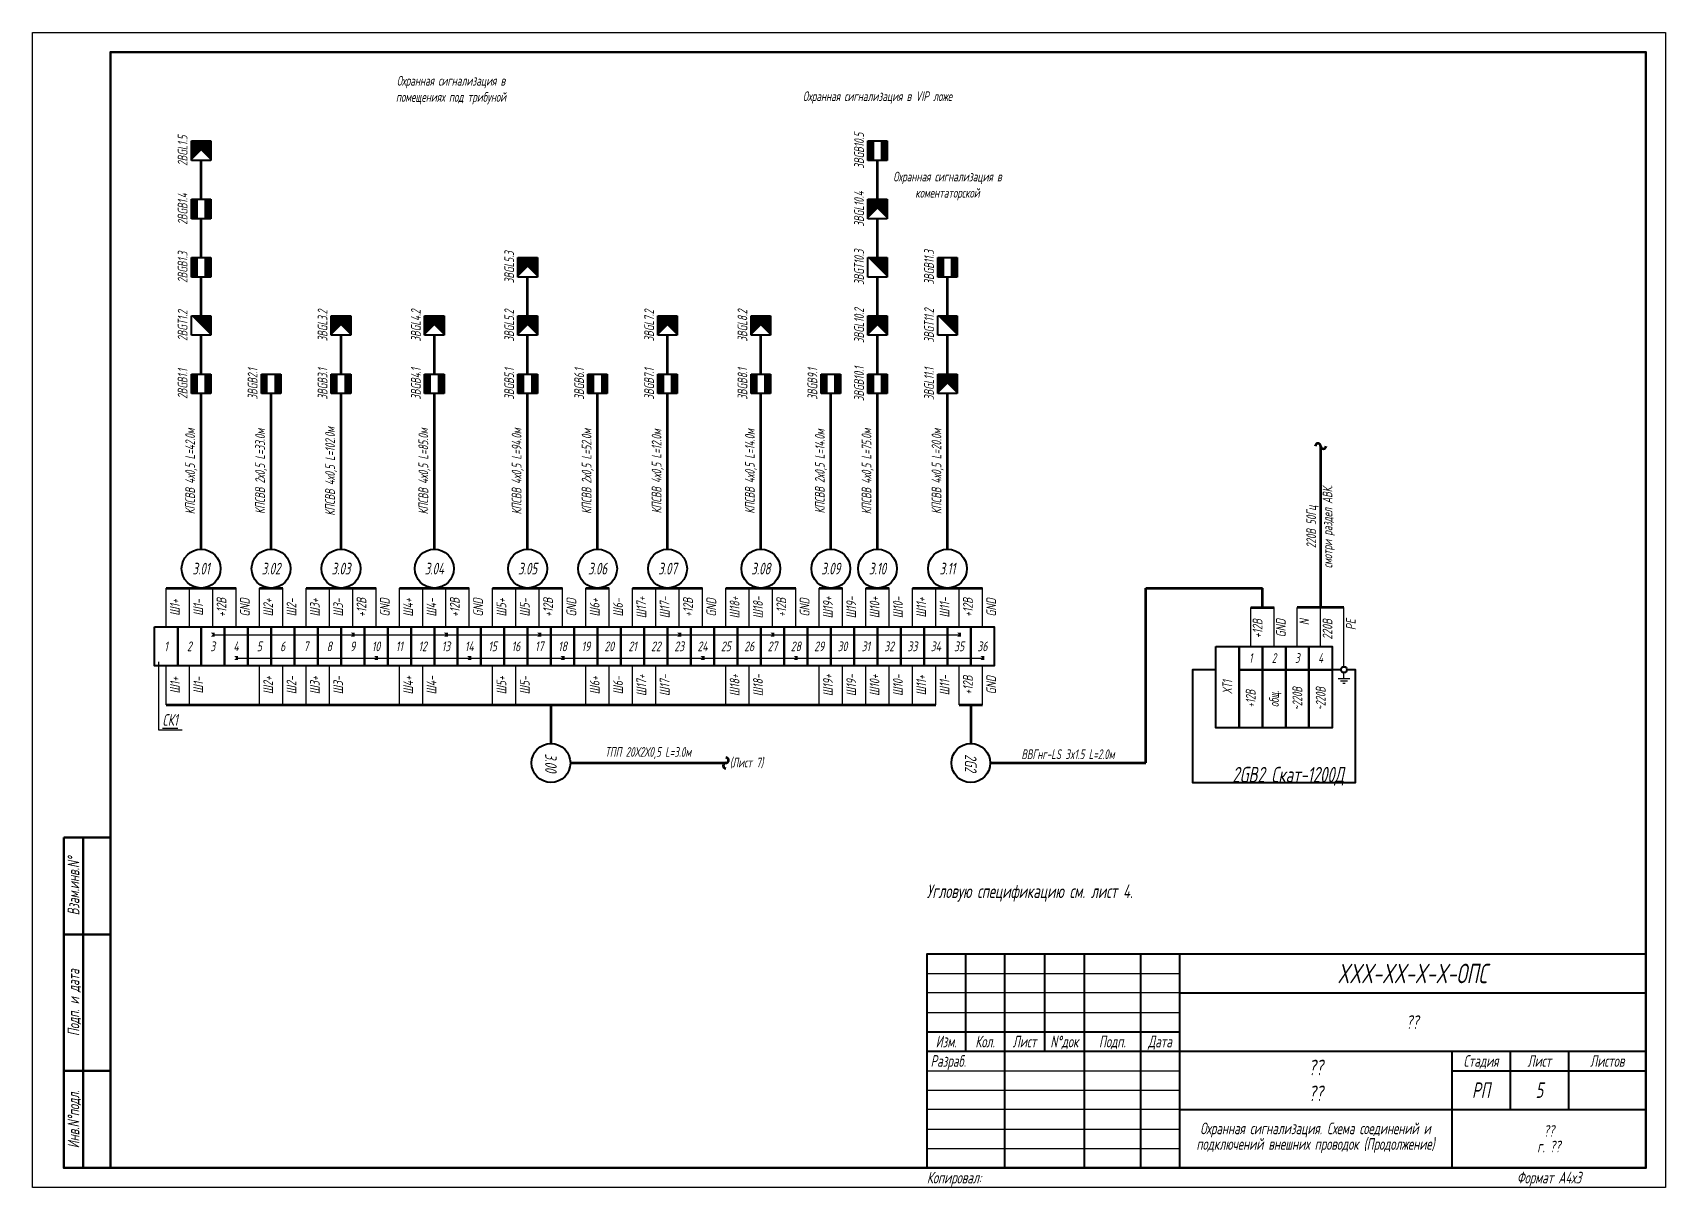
# Model space of a CAD drawing. Extents: x 0 to 1720, y -2086 to 3873.
# Drawn here: x 0 to 420, y 2384 to 2681 of the extents above; entities that cross this region are included whole.
import ezdxf
from ezdxf.enums import TextEntityAlignment as Align

# ---------------------------------------------------------------- set-up
doc = ezdxf.new("R2010")
doc.units = 0
doc.layers.add('EL_DEVICE', color=1, linetype='Continuous', lineweight=40)
doc.layers.add('EL_KABLE', color=9, linetype='Continuous', lineweight=60)
for name, color, linetype in [('EL_WIRES', 3, 'Continuous'), ('FORMAT', 134, 'Continuous'), ('TEXT', 4, 'Continuous'), ('WINOSKA', 251, 'Continuous')]:
    doc.layers.add(name, color=color, linetype=linetype)
doc.styles.add('R2_5', font='romant.shx', dxfattribs={"width": 0.65, "oblique": 12, "height": 2.5})

# ---------------------------------------------------------------- blocks, each defined once
blk = doc.blocks.new('CABLE_MARK')
at = {"layer": 'EL_DEVICE'}
blk.add_circle((0, 5), 5, dxfattribs=at)
at = {"layer": 'EL_KABLE'}
blk.add_line((0, 10), (0, 50), dxfattribs=at)
blk = doc.blocks.new('OS_DAT_BGB')
at = {"layer": 'EL_DEVICE'}
for p, q in [((-2.5, 2.5), (2.5, 2.5)), ((-2.5, -2.5), (-2.5, 2.5)), ((2.5, 2.5), (2.5, -2.5)), ((2.5, -2.5), (-2.5, -2.5))]:
    blk.add_line(p, q, dxfattribs=at)
for points in [[(-1.67, 2.5, 1.67, 1.67, 0), (-1.67, -2.5, 1.67, 1.67, 0)], [(1.67, 2.5, 1.67, 1.67, 0), (1.67, -2.5, 1.67, 1.67, 0)]]:
    blk.add_lwpolyline(points, format="xyseb", dxfattribs=at)
blk = doc.blocks.new('OS_DAT_BGT')
at = {"layer": 'EL_DEVICE'}
for p, q in [((-2.5, 2.5), (2.5, 2.5)), ((-2.5, -2.5), (-2.5, 2.5)), ((2.5, 2.5), (2.5, -2.5)), ((2.5, -2.5), (-2.5, -2.5))]:
    blk.add_line(p, q, dxfattribs=at)
blk.add_lwpolyline([(2.5, 2.5, 0, 7.07, 0), (0, 0, 7.07, 7.07, 0)], format="xyseb", dxfattribs=at)
blk = doc.blocks.new('OS_DAT_BGL')
at = {"layer": 'EL_DEVICE'}
for p, q in [((-2.5, 2.5), (2.5, 2.5)), ((-2.5, -2.5), (-2.5, 2.5)), ((2.5, 2.5), (2.5, -2.5)), ((2.5, -2.5), (-2.5, -2.5))]:
    blk.add_line(p, q, dxfattribs=at)
for points in [[(-2.5, 2.5, 0, 7.07, 0), (0, 0, 7.07, 7.07, 0)], [(2.5, 2.5, 0, 7.07, 0), (0, 0, 7.07, 7.07, 0)]]:
    blk.add_lwpolyline(points, format="xyseb", dxfattribs=at)
blk = doc.blocks.new('Break')
for centre, start, end in [((-0.7, 0), 0, 180), ((0.7, 0), 180, 0)]:
    blk.add_arc(centre, 0.7, start, end)

msp = doc.modelspace()

# ---------------------------------------------------------------- linework, layer by layer
at = {"layer": 'EL_DEVICE'}
for points in [[(31.33, 2528.15), (37.33, 2528.15), (37.33, 2518.15), (31.33, 2518.15)], [(37.33, 2528.15), (43.33, 2528.15), (43.33, 2518.15), (37.33, 2518.15)], [(43.33, 2528.15), (49.33, 2528.15), (49.33, 2518.15), (43.33, 2518.15)], [(49.33, 2528.15), (55.33, 2528.15), (55.33, 2518.15), (49.33, 2518.15)], [(55.33, 2528.15), (61.33, 2528.15), (61.33, 2518.15), (55.33, 2518.15)], [(61.33, 2528.15), (67.33, 2528.15), (67.33, 2518.15), (61.33, 2518.15)], [(67.33, 2528.15), (73.33, 2528.15), (73.33, 2518.15), (67.33, 2518.15)], [(73.33, 2528.15), (79.33, 2528.15), (79.33, 2518.15), (73.33, 2518.15)], [(79.33, 2528.15), (85.33, 2528.15), (85.33, 2518.15), (79.33, 2518.15)], [(85.33, 2528.15), (91.33, 2528.15), (91.33, 2518.15), (85.33, 2518.15)], [(91.33, 2528.15), (97.33, 2528.15), (97.33, 2518.15), (91.33, 2518.15)], [(97.33, 2528.15), (103.33, 2528.15), (103.33, 2518.15), (97.33, 2518.15)], [(103.33, 2528.15), (109.33, 2528.15), (109.33, 2518.15), (103.33, 2518.15)], [(109.33, 2528.15), (115.33, 2528.15), (115.33, 2518.15), (109.33, 2518.15)], [(115.33, 2528.15), (121.33, 2528.15), (121.33, 2518.15), (115.33, 2518.15)], [(121.33, 2528.15), (127.33, 2528.15), (127.33, 2518.15), (121.33, 2518.15)], [(127.33, 2528.15), (133.33, 2528.15), (133.33, 2518.15), (127.33, 2518.15)], [(133.33, 2528.15), (139.33, 2528.15), (139.33, 2518.15), (133.33, 2518.15)], [(139.33, 2528.15), (145.33, 2528.15), (145.33, 2518.15), (139.33, 2518.15)], [(145.33, 2528.15), (151.33, 2528.15), (151.33, 2518.15), (145.33, 2518.15)], [(151.33, 2528.15), (157.33, 2528.15), (157.33, 2518.15), (151.33, 2518.15)], [(157.33, 2528.15), (163.33, 2528.15), (163.33, 2518.15), (157.33, 2518.15)], [(163.33, 2528.15), (169.33, 2528.15), (169.33, 2518.15), (163.33, 2518.15)], [(169.33, 2528.15), (175.33, 2528.15), (175.33, 2518.15), (169.33, 2518.15)], [(175.33, 2528.15), (181.33, 2528.15), (181.33, 2518.15), (175.33, 2518.15)], [(181.33, 2528.15), (187.33, 2528.15), (187.33, 2518.15), (181.33, 2518.15)], [(187.33, 2528.15), (193.33, 2528.15), (193.33, 2518.15), (187.33, 2518.15)], [(193.33, 2528.15), (199.33, 2528.15), (199.33, 2518.15), (193.33, 2518.15)], [(199.33, 2528.15), (205.33, 2528.15), (205.33, 2518.15), (199.33, 2518.15)], [(205.33, 2528.15), (211.33, 2528.15), (211.33, 2518.15), (205.33, 2518.15)], [(211.33, 2528.15), (217.33, 2528.15), (217.33, 2518.15), (211.33, 2518.15)], [(217.33, 2528.15), (223.33, 2528.15), (223.33, 2518.15), (217.33, 2518.15)], [(223.33, 2528.15), (229.33, 2528.15), (229.33, 2518.15), (223.33, 2518.15)], [(229.33, 2528.15), (235.33, 2528.15), (235.33, 2518.15), (229.33, 2518.15)], [(235.33, 2528.15), (241.33, 2528.15), (241.33, 2518.15), (235.33, 2518.15)], [(241.33, 2528.15), (247.33, 2528.15), (247.33, 2518.15), (241.33, 2518.15)], [(304.33, 2523.15), (310.33, 2523.15), (310.33, 2502.15), (304.33, 2502.15)], [(310.33, 2523.15), (316.33, 2523.15), (316.33, 2517.15), (310.33, 2517.15)], [(316.33, 2523.15), (322.33, 2523.15), (322.33, 2517.15), (316.33, 2517.15)], [(322.33, 2523.15), (328.33, 2523.15), (328.33, 2517.15), (322.33, 2517.15)], [(328.33, 2523.15), (334.33, 2523.15), (334.33, 2517.15), (328.33, 2517.15)], [(310.33, 2517.15), (316.33, 2517.15), (316.33, 2502.15), (310.33, 2502.15)], [(316.33, 2517.15), (322.33, 2517.15), (322.33, 2502.15), (316.33, 2502.15)], [(322.33, 2517.15), (328.33, 2517.15), (328.33, 2502.15), (322.33, 2502.15)], [(328.33, 2517.15), (334.33, 2517.15), (334.33, 2502.15), (328.33, 2502.15)]]:
    msp.add_lwpolyline(points, close=True, dxfattribs=at)
for points in [[(304.33, 2517.15), (298.33, 2517.15), (298.33, 2488.15), (340.33, 2488.15), (340.33, 2517.15), (338.08, 2517.15)], [(336.58, 2517.15), (334.33, 2517.15)]]:
    msp.add_lwpolyline(points, dxfattribs=at)
msp.add_circle((337.33, 2517.15), 0.75, dxfattribs=at)
at = {"layer": 'EL_KABLE'}
for p, q in [((43.33, 2638.15), (43.33, 2648.15)), ((217.33, 2638.15), (217.33, 2648.15)), ((43.33, 2623.15), (43.33, 2633.15)), ((217.33, 2623.15), (217.33, 2633.15)), ((43.33, 2608.15), (43.33, 2618.15)), ((127.33, 2608.15), (127.33, 2618.15)), ((217.33, 2608.15), (217.33, 2618.15)), ((235.33, 2608.15), (235.33, 2618.15)), ((43.33, 2593.15), (43.33, 2603.15)), ((79.33, 2593.15), (79.33, 2603.15)), ((103.33, 2593.15), (103.33, 2603.15)), ((127.33, 2593.15), (127.33, 2603.15)), ((163.33, 2593.15), (163.33, 2603.15)), ((187.33, 2593.15), (187.33, 2603.15)), ((217.33, 2593.15), (217.33, 2603.15)), ((235.33, 2593.15), (235.33, 2603.15)), ((331.33, 2574.65), (331.33, 2533.15)), ((34.33, 2538.15), (52.33, 2538.15)), ((58.33, 2538.15), (64.33, 2538.15)), ((70.33, 2538.15), (88.33, 2538.15)), ((94.33, 2538.15), (112.33, 2538.15)), ((118.33, 2538.15), (136.33, 2538.15)), ((142.33, 2538.15), (148.33, 2538.15)), ((154.33, 2538.15), (172.33, 2538.15)), ((178.33, 2538.15), (196.33, 2538.15)), ((202.33, 2538.15), (208.33, 2538.15)), ((214.33, 2538.15), (220.33, 2538.15)), ((226.33, 2538.15), (244.33, 2538.15)), ((286.33, 2493.15), (286.33, 2538.15)), ((286.33, 2538.15), (316.33, 2538.15)), ((316.33, 2533.15), (316.33, 2538.15)), ((313.33, 2533.15), (319.33, 2533.15)), ((337.33, 2533.15), (325.33, 2533.15)), ((34.33, 2508.15), (232.33, 2508.15)), ((133.33, 2508.15), (133.33, 2498.15)), ((238.33, 2508.15), (244.33, 2508.15)), ((241.33, 2508.15), (241.33, 2498.15))]:
    msp.add_line(p, q, dxfattribs=at)
at = {"layer": 'EL_WIRES'}
for p, q in [((34.33, 2528.15), (34.33, 2538.15)), ((40.33, 2528.15), (40.33, 2538.15)), ((46.33, 2528.15), (46.33, 2538.15)), ((52.33, 2528.15), (52.33, 2538.15)), ((58.33, 2528.15), (58.33, 2538.15)), ((64.33, 2528.15), (64.33, 2538.15)), ((70.33, 2528.15), (70.33, 2538.15)), ((76.33, 2528.15), (76.33, 2538.15)), ((82.33, 2528.15), (82.33, 2538.15)), ((88.33, 2528.15), (88.33, 2538.15)), ((94.33, 2528.15), (94.33, 2538.15)), ((100.33, 2528.15), (100.33, 2538.15)), ((106.33, 2528.15), (106.33, 2538.15)), ((112.33, 2528.15), (112.33, 2538.15)), ((118.33, 2528.15), (118.33, 2538.15)), ((124.33, 2528.15), (124.33, 2538.15)), ((130.33, 2528.15), (130.33, 2538.15)), ((136.33, 2528.15), (136.33, 2538.15)), ((142.33, 2528.15), (142.33, 2538.15)), ((148.33, 2528.15), (148.33, 2538.15)), ((154.33, 2528.15), (154.33, 2538.15)), ((160.33, 2528.15), (160.33, 2538.15)), ((166.33, 2528.15), (166.33, 2538.15)), ((172.33, 2528.15), (172.33, 2538.15)), ((178.33, 2528.15), (178.33, 2538.15)), ((184.33, 2528.15), (184.33, 2538.15)), ((190.33, 2528.15), (190.33, 2538.15)), ((196.33, 2528.15), (196.33, 2538.15)), ((202.33, 2528.15), (202.33, 2538.15)), ((208.33, 2528.15), (208.33, 2538.15)), ((214.33, 2528.15), (214.33, 2538.15)), ((220.33, 2528.15), (220.33, 2538.15)), ((226.33, 2528.15), (226.33, 2538.15)), ((232.33, 2528.15), (232.33, 2538.15)), ((238.33, 2528.15), (238.33, 2538.15)), ((244.33, 2528.15), (244.33, 2538.15)), ((313.33, 2523.15), (313.33, 2533.15)), ((319.33, 2523.15), (319.33, 2533.15)), ((325.33, 2523.15), (325.33, 2533.15)), ((331.33, 2523.15), (331.33, 2533.15)), ((337.33, 2517.9), (337.33, 2533.15)), ((46.33, 2526.15), (238.33, 2526.15)), ((52.33, 2520.15), (244.33, 2520.15)), ((34.33, 2508.15), (34.33, 2518.15)), ((40.33, 2508.15), (40.33, 2518.15)), ((58.33, 2508.15), (58.33, 2518.15)), ((64.33, 2508.15), (64.33, 2518.15)), ((70.33, 2508.15), (70.33, 2518.15)), ((76.33, 2508.15), (76.33, 2518.15)), ((94.33, 2508.15), (94.33, 2518.15)), ((100.33, 2508.15), (100.33, 2518.15)), ((118.33, 2508.15), (118.33, 2518.15)), ((124.33, 2508.15), (124.33, 2518.15)), ((142.33, 2508.15), (142.33, 2518.15)), ((148.33, 2508.15), (148.33, 2518.15)), ((154.33, 2508.15), (154.33, 2518.15)), ((160.33, 2508.15), (160.33, 2518.15)), ((178.33, 2508.15), (178.33, 2518.15)), ((184.33, 2508.15), (184.33, 2518.15)), ((202.33, 2508.15), (202.33, 2518.15)), ((208.33, 2508.15), (208.33, 2518.15)), ((214.33, 2508.15), (214.33, 2518.15)), ((220.33, 2508.15), (220.33, 2518.15)), ((226.33, 2508.15), (226.33, 2518.15)), ((232.33, 2508.15), (232.33, 2518.15)), ((238.33, 2508.15), (238.33, 2518.15)), ((244.33, 2508.15), (244.33, 2518.15))]:
    msp.add_line(p, q, dxfattribs=at)
for points in [[(45.83, 2526.15, 1, 1, 0), (46.83, 2526.15, 1, 1, 0)], [(81.83, 2526.15, 1, 1, 0), (82.83, 2526.15, 1, 1, 0)], [(105.83, 2526.15, 1, 1, 0), (106.83, 2526.15, 1, 1, 0)], [(129.83, 2526.15, 1, 1, 0), (130.83, 2526.15, 1, 1, 0)], [(165.83, 2526.15, 1, 1, 0), (166.83, 2526.15, 1, 1, 0)], [(189.83, 2526.15, 1, 1, 0), (190.83, 2526.15, 1, 1, 0)], [(237.83, 2526.15, 1, 1, 0), (238.83, 2526.15, 1, 1, 0)], [(51.83, 2520.15, 1, 1, 0), (52.83, 2520.15, 1, 1, 0)], [(87.83, 2520.15, 1, 1, 0), (88.83, 2520.15, 1, 1, 0)], [(111.83, 2520.15, 1, 1, 0), (112.83, 2520.15, 1, 1, 0)], [(135.83, 2520.15, 1, 1, 0), (136.83, 2520.15, 1, 1, 0)], [(171.83, 2520.15, 1, 1, 0), (172.83, 2520.15, 1, 1, 0)], [(195.83, 2520.15, 1, 1, 0), (196.83, 2520.15, 1, 1, 0)], [(243.83, 2520.15, 1, 1, 0), (244.83, 2520.15, 1, 1, 0)]]:
    msp.add_lwpolyline(points, format="xyseb", close=True, dxfattribs=at)
at = {"layer": 'FORMAT', "lineweight": 50}
for p, q in [((13, 2474), (13, 2389)), ((20, 2449), (8, 2449)), ((20, 2414), (8, 2414))]:
    msp.add_line(p, q, dxfattribs=at)
at = {"layer": 'FORMAT', "lineweight": 40}
for p, q in [((240, 2444), (240, 2419)), ((250, 2444), (250, 2389)), ((260.31, 2444), (260.31, 2419)), ((270.5, 2444), (270.5, 2389)), ((285, 2444), (285, 2389)), ((295, 2444), (295, 2389)), ((295, 2434), (415, 2434)), ((230, 2424), (295, 2424)), ((230, 2419), (415, 2419)), ((365.08, 2419), (365.08, 2389)), ((380.08, 2419), (380.08, 2404)), ((395.08, 2419), (395.08, 2404)), ((365.08, 2414), (415, 2414)), ((295, 2404), (415, 2404))]:
    msp.add_line(p, q, dxfattribs=at)
at = {"layer": 'FORMAT', "lineweight": -3}
for p, q in [((230, 2439), (295, 2439)), ((295, 2434), (230, 2434)), ((230, 2429), (295, 2429)), ((230, 2414), (295, 2414)), ((230, 2409), (295, 2409)), ((295, 2404), (230, 2404)), ((230, 2399), (295, 2399)), ((230, 2394), (295, 2394))]:
    msp.add_line(p, q, dxfattribs=at)
at = {"layer": 'FORMAT'}
msp.add_lwpolyline([(0, 2681), (420, 2681), (420, 2384), (0, 2384)], close=True, dxfattribs=at)
at = {"layer": 'FORMAT', "lineweight": 50}
for points in [[(20, 2389), (20, 2676), (415, 2676), (415, 2389)], [(8, 2474), (20, 2474), (20, 2389), (8, 2389)]]:
    msp.add_lwpolyline(points, close=True, dxfattribs=at)
at = {"layer": 'FORMAT', "lineweight": 40}
msp.add_lwpolyline([(230, 2389), (415, 2389), (415, 2444), (230, 2444)], close=True, dxfattribs=at)
at = {"layer": 'TEXT'}
for p, q in [((337.33, 2514.91), (337.33, 2516.4)), ((335.83, 2514.91), (338.83, 2514.91)), ((336.44, 2514.3), (338.23, 2514.3)), ((337.05, 2513.68), (337.61, 2513.68))]:
    msp.add_line(p, q, dxfattribs=at)
at = {"layer": 'WINOSKA'}
for p, q in [((32.41, 2519.15), (32.41, 2501.72)), ((32.41, 2501.72), (38.42, 2501.72))]:
    msp.add_line(p, q, dxfattribs=at)

# ---------------------------------------------------------------- block references
for name, p in [('OS_DAT_BGL', (43.33, 2650.65)), ('OS_DAT_BGB', (217.33, 2650.65)), ('OS_DAT_BGB', (43.33, 2635.65)), ('OS_DAT_BGL', (217.33, 2635.65)), ('OS_DAT_BGL', (127.33, 2620.65)), ('OS_DAT_BGT', (217.33, 2620.65)), ('OS_DAT_BGB', (43.33, 2620.65)), ('OS_DAT_BGB', (235.33, 2620.65)), ('OS_DAT_BGT', (43.33, 2605.65)), ('OS_DAT_BGL', (79.33, 2605.65)), ('OS_DAT_BGL', (103.33, 2605.65)), ('OS_DAT_BGL', (127.33, 2605.65)), ('OS_DAT_BGL', (163.33, 2605.65)), ('OS_DAT_BGL', (187.33, 2605.65)), ('OS_DAT_BGL', (217.33, 2605.65)), ('OS_DAT_BGT', (235.33, 2605.65)), ('OS_DAT_BGL', (235.33, 2590.65)), ('OS_DAT_BGB', (43.33, 2590.65)), ('OS_DAT_BGB', (61.33, 2590.65)), ('OS_DAT_BGB', (79.33, 2590.65)), ('OS_DAT_BGB', (103.33, 2590.65)), ('OS_DAT_BGB', (127.33, 2590.65)), ('OS_DAT_BGB', (145.33, 2590.65)), ('OS_DAT_BGB', (163.33, 2590.65)), ('OS_DAT_BGB', (187.33, 2590.65)), ('OS_DAT_BGB', (205.33, 2590.65)), ('OS_DAT_BGB', (217.33, 2590.65)), ('CABLE_MARK', (43.33, 2538.15)), ('CABLE_MARK', (61.33, 2538.15)), ('CABLE_MARK', (79.33, 2538.15)), ('CABLE_MARK', (103.33, 2538.15)), ('CABLE_MARK', (127.33, 2538.15)), ('CABLE_MARK', (145.33, 2538.15)), ('CABLE_MARK', (163.33, 2538.15)), ('CABLE_MARK', (187.33, 2538.15)), ('CABLE_MARK', (205.33, 2538.15)), ('CABLE_MARK', (217.33, 2538.15)), ('CABLE_MARK', (235.33, 2538.15))]:
    msp.add_blockref(name, p)
at = {"rotation": 270}
for p in [(128.33, 2493.15), (236.33, 2493.15)]:
    msp.add_blockref('CABLE_MARK', p, dxfattribs=at)
at = {"layer": 'EL_KABLE'}
msp.add_blockref('Break', (331.33, 2574.65), dxfattribs=at)
at = {"layer": 'EL_KABLE', "rotation": 270}
msp.add_blockref('Break', (178.33, 2493.15), dxfattribs=at)

# ---------------------------------------------------------------- texts
at = {"layer": 'FORMAT', "style": 'R2_5', "oblique": 12, "width": 0.65}
for s, p in [('Изм.', (235, 2420)), ('Кол.', (245, 2420)), ('Лист', (255.16, 2420)), ('N%%dдок', (265.41, 2420)), ('Подп.', (277.75, 2420)), ('Дата', (290, 2420))]:
    msp.add_text(s, height=3, dxfattribs=at).set_placement(p, align=Align.CENTER)
msp.add_text('Разраб.', height=3, dxfattribs=at).set_placement((231, 2415))
at = {"layer": 'FORMAT', "style": 'R2_5', "width": 0.65}
for s, height, oblique, p in [('Стадия', 3, 12, (372.58, 2416.5)), ('Лист', 3, 12, (387.58, 2416.5)), ('Листов', 3, 12, (405.04, 2416.5)), ('РП', 4, 12, (372.58, 2409)), ('Формат А4х3', 3, 15, (390.04, 2386.5))]:
    msp.add_text(s, height=height, dxfattribs=dict(at, oblique=oblique)).set_placement(p, align=Align.MIDDLE_CENTER)
at = {"layer": 'FORMAT', "style": 'R2_5', "oblique": 15, "width": 0.65}
msp.add_text('Копировал:', height=3, dxfattribs=at).set_placement((230, 2386.5), align=Align.MIDDLE_LEFT)
at = {"layer": 'FORMAT', "insert": (390.04, 2396.5), "char_height": 3, "width": 48.2605, "attachment_point": 5, "line_spacing_factor": 0.8, "style": 'R2_5'}
msp.add_mtext('??\\Pг. ??', dxfattribs=at)
at = {"layer": 'TEXT', "style": 'R2_5', "oblique": 12, "width": 0.7}
for s, p in [('Ш1+', (35.33, 2533.15)), ('Ш1-', (41.33, 2533.15)), ('+12В', (47.33, 2533.15)), ('GND', (53.33, 2533.15)), ('Ш2+', (59.33, 2533.15)), ('Ш2-', (65.33, 2533.15)), ('Ш3+', (71.33, 2533.15)), ('Ш3-', (77.33, 2533.15)), ('+12В', (83.33, 2533.15)), ('GND', (89.33, 2533.15)), ('Ш4+', (95.33, 2533.15)), ('Ш4-', (101.33, 2533.15)), ('+12В', (107.33, 2533.15)), ('GND', (113.33, 2533.15)), ('Ш5+', (119.33, 2533.15)), ('Ш5-', (125.33, 2533.15)), ('+12В', (131.33, 2533.15)), ('GND', (137.33, 2533.15)), ('Ш6+', (143.33, 2533.15)), ('Ш6-', (149.33, 2533.15)), ('Ш17+', (155.33, 2533.15)), ('Ш17-', (161.33, 2533.15)), ('+12В', (167.33, 2533.15)), ('GND', (173.33, 2533.15)), ('Ш18+', (179.33, 2533.15)), ('Ш18-', (185.33, 2533.15)), ('+12В', (191.33, 2533.15)), ('GND', (197.33, 2533.15)), ('Ш19+', (203.33, 2533.15)), ('Ш19-', (209.33, 2533.15)), ('Ш10+', (215.33, 2533.15)), ('Ш10-', (221.33, 2533.15)), ('Ш11+', (227.33, 2533.15)), ('Ш11-', (233.33, 2533.15)), ('+12В', (239.33, 2533.15)), ('GND', (245.33, 2533.15)), ('Ш17+', (155.33, 2513.15)), ('Ш17-', (161.33, 2513.15)), ('Ш18+', (179.33, 2513.15)), ('Ш18-', (185.33, 2513.15)), ('Ш19+', (203.33, 2513.15)), ('Ш19-', (209.33, 2513.15)), ('Ш10+', (215.33, 2513.15)), ('Ш10-', (221.33, 2513.15)), ('Ш11+', (227.33, 2513.15)), ('Ш11-', (233.33, 2513.15)), ('+12В', (239.33, 2513.15)), ('Ш1+', (35.33, 2513.15)), ('Ш1-', (41.33, 2513.15)), ('Ш2+', (59.33, 2513.15)), ('Ш2-', (65.33, 2513.15)), ('Ш3+', (71.33, 2513.15)), ('Ш3-', (77.33, 2513.15)), ('Ш4+', (95.33, 2513.15)), ('Ш4-', (101.33, 2513.15)), ('Ш5+', (119.33, 2513.15)), ('Ш5-', (125.33, 2513.15)), ('Ш6+', (143.33, 2513.15)), ('Ш6-', (149.33, 2513.15)), ('GND', (245.33, 2513.15))]:
    msp.add_text(s, height=2.5, rotation=90, dxfattribs=at).set_placement(p, align=Align.TOP_CENTER)
for s, p in [('+12В', (313.85, 2530.15)), ('GND', (319.85, 2530.15)), ('N', (325.85, 2530.15)), ('220В', (331.85, 2530.15)), ('PE', (337.85, 2530.15))]:
    msp.add_text(s, height=2.5, rotation=90, dxfattribs=at).set_placement(p, align=Align.TOP_RIGHT)
at = {"layer": 'TEXT', "style": 'R2_5', "oblique": 12}
for s, height, width, p in [('1', 2.5, 0.7, (34.33, 2523.15)), ('2', 2.5, 0.7, (40.33, 2523.15)), ('3', 2.5, 0.7, (46.33, 2523.15)), ('4', 2.5, 0.7, (52.33, 2523.15)), ('5', 2.5, 0.7, (58.33, 2523.15)), ('6', 2.5, 0.7, (64.33, 2523.15)), ('7', 2.5, 0.7, (70.33, 2523.15)), ('8', 2.5, 0.7, (76.33, 2523.15)), ('9', 2.5, 0.7, (82.33, 2523.15)), ('10', 2.5, 0.7, (88.33, 2523.15)), ('11', 2.5, 0.7, (94.33, 2523.15)), ('12', 2.5, 0.7, (100.33, 2523.15)), ('13', 2.5, 0.7, (106.33, 2523.15)), ('14', 2.5, 0.7, (112.33, 2523.15)), ('15', 2.5, 0.7, (118.33, 2523.15)), ('16', 2.5, 0.7, (124.33, 2523.15)), ('17', 2.5, 0.7, (130.33, 2523.15)), ('18', 2.5, 0.7, (136.33, 2523.15)), ('19', 2.5, 0.7, (142.33, 2523.15)), ('20', 2.5, 0.7, (148.33, 2523.15)), ('21', 2.5, 0.7, (154.33, 2523.15)), ('22', 2.5, 0.7, (160.33, 2523.15)), ('23', 2.5, 0.7, (166.33, 2523.15)), ('24', 2.5, 0.7, (172.33, 2523.15)), ('25', 2.5, 0.7, (178.33, 2523.15)), ('26', 2.5, 0.7, (184.33, 2523.15)), ('27', 2.5, 0.7, (190.33, 2523.15)), ('28', 2.5, 0.7, (196.33, 2523.15)), ('29', 2.5, 0.7, (202.33, 2523.15)), ('30', 2.5, 0.7, (208.33, 2523.15)), ('31', 2.5, 0.7, (214.33, 2523.15)), ('32', 2.5, 0.7, (220.33, 2523.15)), ('33', 2.5, 0.7, (226.33, 2523.15)), ('34', 2.5, 0.7, (232.33, 2523.15)), ('35', 2.5, 0.7, (238.33, 2523.15)), ('36', 2.5, 0.7, (244.33, 2523.15)), ('1', 2.5, 0.65, (313.33, 2520.15)), ('2', 2.5, 0.65, (319.33, 2520.15)), ('3', 2.5, 0.65, (325.33, 2520.15)), ('4', 2.5, 0.65, (331.33, 2520.15)), ('5', 4, 0.65, (387.58, 2409))]:
    msp.add_text(s, height=height, dxfattribs=dict(at, width=width)).set_placement(p, align=Align.MIDDLE_CENTER)
at = {"layer": 'TEXT', "style": 'R2_5', "oblique": 12, "width": 0.65}
for s, height, p in [('XТ1', 2.5, (307.33, 2512.65)), ('+12В', 2.5, (313.33, 2509.65)), ('общ.', 2.5, (319.33, 2509.65)), ('~220В', 2.5, (325.33, 2509.65)), ('~220В', 2.5, (331.33, 2509.65)), ('Взам.инв.N%%d', 3, (10.5, 2461.5)), ('Подп. и дата', 3, (10.5, 2431.5)), ('Инв.N%%dподл.', 3, (10.5, 2401.5))]:
    msp.add_text(s, height=height, rotation=90, dxfattribs=at).set_placement(p, align=Align.MIDDLE_CENTER)
msp.add_text('2GB2 Скат-1200Д', height=4, dxfattribs=at).set_placement((337.33, 2488.15), align=Align.RIGHT)
at = {"layer": 'TEXT', "style": 'R2_5'}
for s, insert, char_height, width, attachment_point in [('Охранная сигнализация в помещениях под трибуной', (107.62, 2666.2), 2.5, 36.8686, 5), ('Охранная сигнализация в VIP ложе', (217.33, 2664.31), 2.5, 36.8686, 5), ('Охранная сигнализация в коментаторской', (235.33, 2641.55), 2.5, 36.8686, 5), ('(Лист 7)', (179.33, 2493.15), 2.5, 33.182, 4), ('Угловую спецификацию см. лист 4.', (230, 2457.46), 3.5, 175, 7), ('??', (354.9, 2426.5), 3.5, 120, 5), ('??\\P??', (330.05, 2411.5), 4, 70, 5)]:
    msp.add_mtext(s, dxfattribs=dict(at, insert=insert, char_height=char_height, width=width, attachment_point=attachment_point))
at = {"layer": 'TEXT', "char_height": 2.5, "width": 1, "attachment_point": 8, "rotation": 90, "line_spacing_factor": 0.25, "style": 'R2_5'}
for s, insert in [('2BGL1.5', (39.83, 2650.65)), ('3BGB10.5', (213.83, 2650.65)), ('2BGB1.4', (39.83, 2635.65)), ('3BGL10.4', (213.83, 2635.65)), ('3BGL5.3', (123.83, 2620.65)), ('3BGT10.3', (213.83, 2620.65)), ('3BGB11.3', (231.83, 2620.65)), ('2BGB1.3', (39.83, 2620.65)), ('2BGT1.2', (39.83, 2605.65)), ('3BGL3.2', (75.83, 2605.65)), ('3BGL4.2', (99.83, 2605.65)), ('3BGL5.2', (123.83, 2605.65)), ('3BGL7.2', (159.83, 2605.65)), ('3BGL8.2', (183.83, 2605.65)), ('3BGL10.2', (213.83, 2605.65)), ('3BGT11.2', (231.83, 2605.65)), ('2BGB1.1', (39.83, 2590.65)), ('3BGB2.1', (57.83, 2590.65)), ('3BGB3.1', (75.83, 2590.65)), ('3BGB4.1', (99.83, 2590.65)), ('3BGB5.1', (123.83, 2590.65)), ('3BGB6.1', (141.83, 2590.65)), ('3BGB7.1', (159.83, 2590.65)), ('3BGB8.1', (183.83, 2590.65)), ('3BGB9.1', (201.83, 2590.65)), ('3BGB10.1', (213.83, 2590.65)), ('3BGL11.1', (231.83, 2590.65))]:
    msp.add_mtext(s, dxfattribs=dict(at, insert=insert))
at = {"layer": 'TEXT', "style": 'R2_5'}
for s, insert, char_height, attachment_point, rotation in [('КПСВВ 4х0,5 L=42.0м ', (42.33, 2568.15), 2.5, 8, 90), ('КПСВВ 2х0,5 L=33.0м ', (60.33, 2568.15), 2.5, 8, 90), ('КПСВВ 4х0,5 L=102.0м ', (78.33, 2568.15), 2.5, 8, 90), ('КПСВВ 4х0,5 L=85.0м ', (102.33, 2568.15), 2.5, 8, 90), ('КПСВВ 4х0,5 L=94.0м ', (126.33, 2568.15), 2.5, 8, 90), ('КПСВВ 2х0,5 L=52.0м ', (144.33, 2568.15), 2.5, 8, 90), ('КПСВВ 4х0,5 L=12.0м ', (162.33, 2568.15), 2.5, 8, 90), ('КПСВВ 4х0,5 L=14.0м ', (186.33, 2568.15), 2.5, 8, 90), ('КПСВВ 2х0,5 L=14.0м ', (204.33, 2568.15), 2.5, 8, 90), ('КПСВВ 4х0,5 L=75.0м ', (216.33, 2568.15), 2.5, 8, 90), ('КПСВВ 4х0,5 L=20.0м ', (234.33, 2568.15), 2.5, 8, 90), ('3.00', (133.33, 2493.15), 3, 5, 270), ('2G2', (241.33, 2493.15), 3, 5, 270)]:
    msp.add_mtext(s, dxfattribs=dict(at, insert=insert, char_height=char_height, attachment_point=attachment_point, rotation=rotation))
at = {"layer": 'TEXT', "insert": (331.33, 2553.9), "char_height": 2.5, "width": 33.182, "attachment_point": 5, "rotation": 90, "style": 'R2_5'}
msp.add_mtext('220В 50Гц\\Pсмотри раздел АВК.', dxfattribs=at)
at = {"layer": 'TEXT', "style": 'R2_5'}
for s, insert, char_height, attachment_point in [('3.01', (43.33, 2543.15), 3, 5), ('3.02', (61.33, 2543.15), 3, 5), ('3.03', (79.33, 2543.15), 3, 5), ('3.04', (103.33, 2543.15), 3, 5), ('3.05', (127.33, 2543.15), 3, 5), ('3.06', (145.33, 2543.15), 3, 5), ('3.07', (163.33, 2543.15), 3, 5), ('3.08', (187.33, 2543.15), 3, 5), ('3.09', (205.33, 2543.15), 3, 5), ('3.10', (217.33, 2543.15), 3, 5), ('3.11', (235.33, 2543.15), 3, 5), ('ТПП 20Х2Х0,5 L=3.0м ', (158.33, 2494.15), 2.5, 8), ('ВВГнг-LS 3x1.5 L=2.0м ', (266.33, 2494.15), 2.5, 8)]:
    msp.add_mtext(s, dxfattribs=dict(at, insert=insert, char_height=char_height, attachment_point=attachment_point))
at = {"layer": 'TEXT', "insert": (33.41, 2502.72), "char_height": 3, "attachment_point": 7, "line_spacing_factor": 0.7992, "style": 'R2_5'}
msp.add_mtext('{\\LСК1}', dxfattribs=at)
at = {"layer": 'TEXT', "attachment_point": 5, "style": 'R2_5'}
for s, insert, char_height, width, line_spacing_factor in [('XXX-XX-X-X-ОПС', (354.9, 2439), 5, 120, 0.800004), ('Охранная сигнализация. Схема соединений и подключений внешних проводок (Продолжение)', (330, 2396.75), 3, 70, 0.8)]:
    msp.add_mtext(s, dxfattribs=dict(at, insert=insert, char_height=char_height, width=width, line_spacing_factor=line_spacing_factor))

doc.saveas('drawing.dxf')
